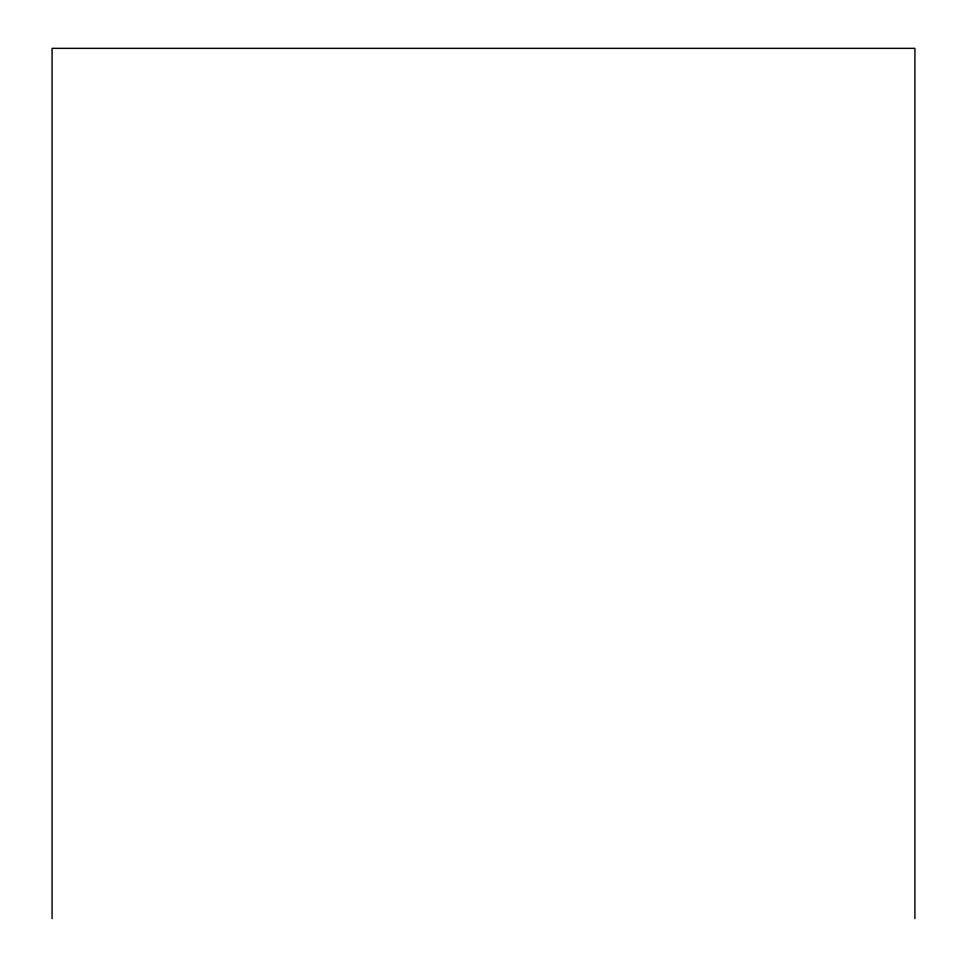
<?xml version="1.0" encoding="UTF-8"?>
<svg xmlns="http://www.w3.org/2000/svg" width="967" height="967" viewBox="0 0 967 967"><rect width="100%" height="100%" fill="white"/><g stroke="black" fill="none" stroke-linecap="round" stroke-linejoin="round"><path stroke-width="1.45" d="M914.915 918.65L914.915 48.35L52.085 48.35L52.085 918.65"/></g></svg>
